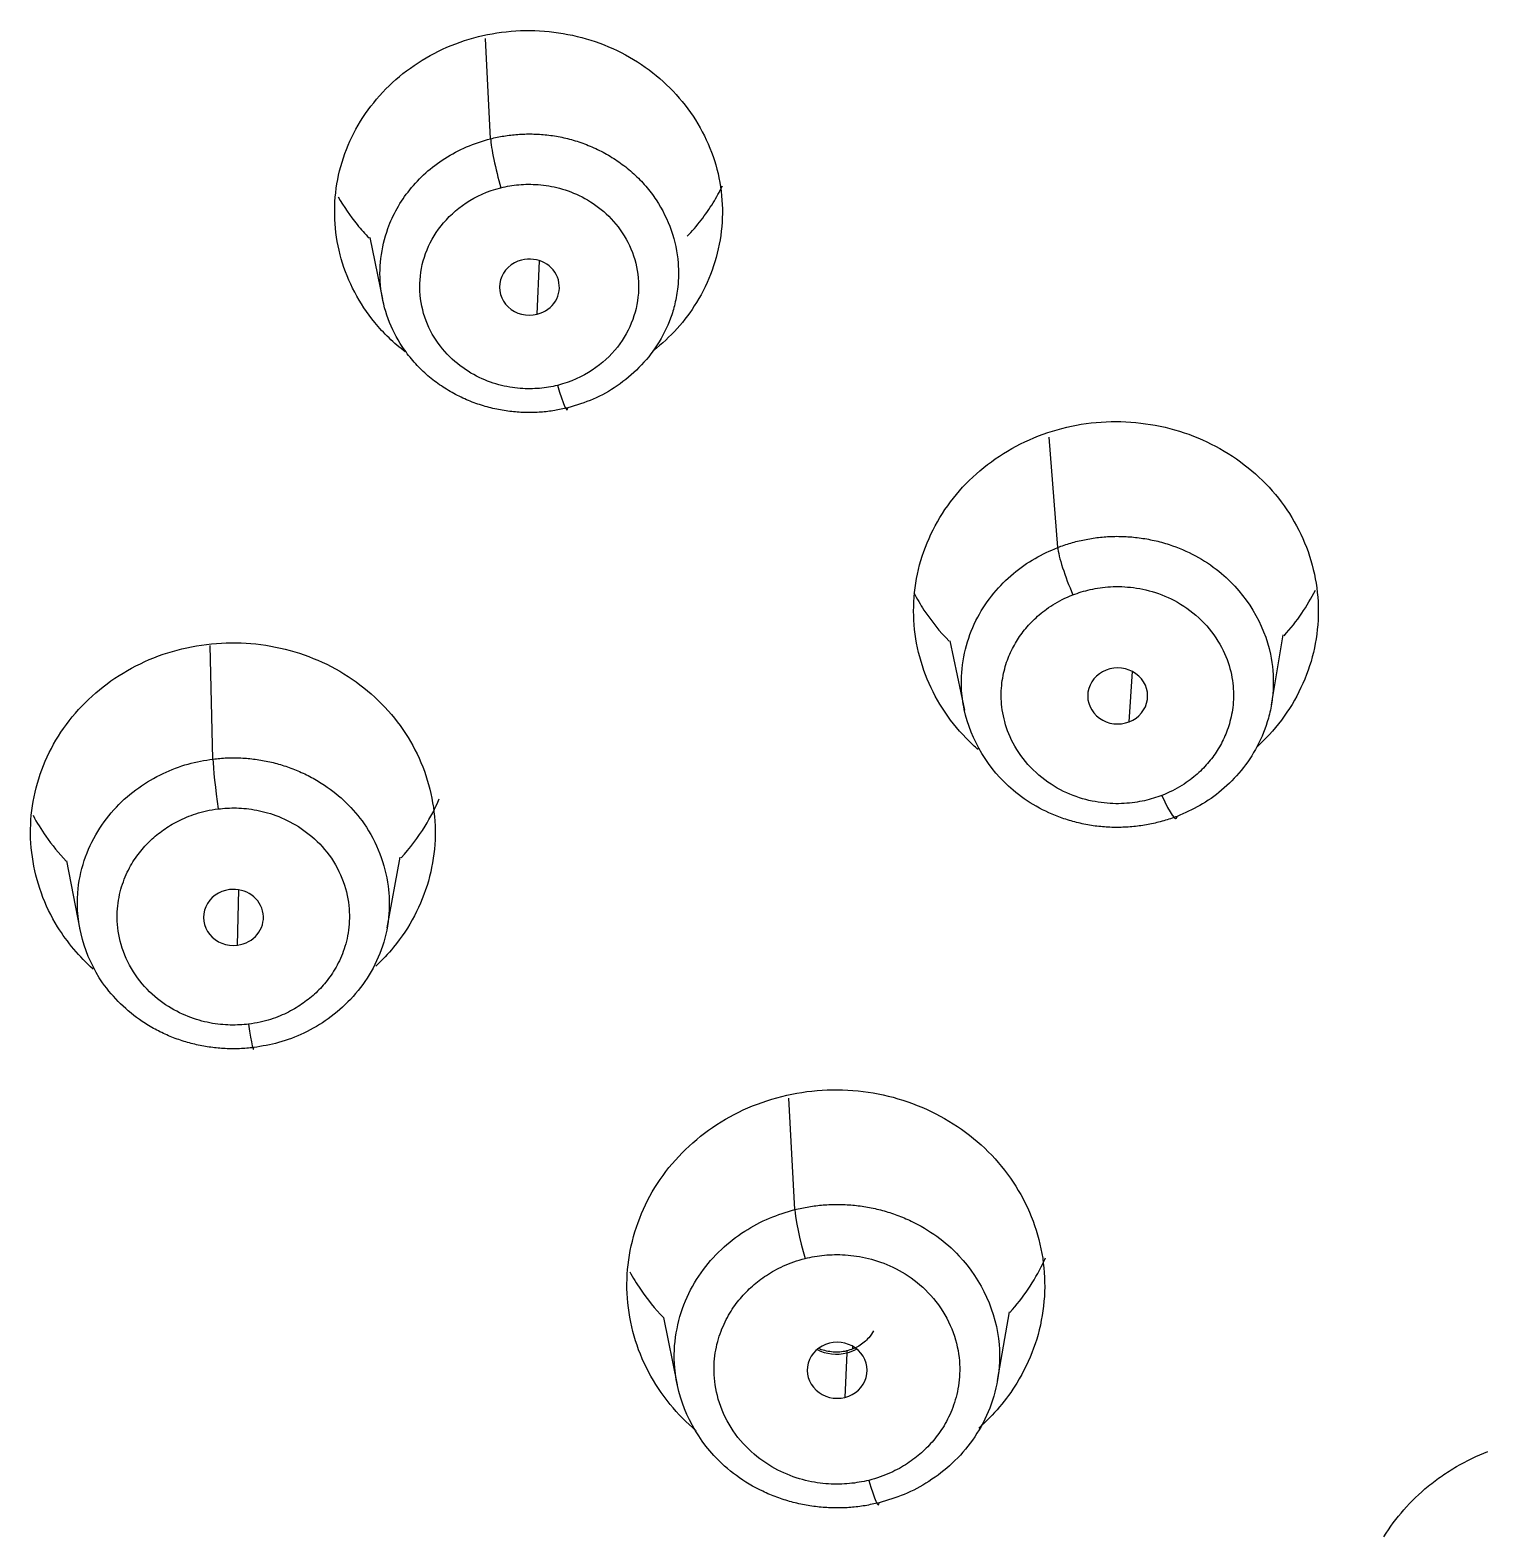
# Model space of a CAD drawing. Extents: x 1777 to 3131, y 3495 to 4487.
# Drawn here: x 2241.83 to 2252.78, y 4077.92 to 4089.23 of the extents above; entities that cross this region are included whole.
import ezdxf

# ---------------------------------------------------------------- set-up
doc = ezdxf.new("R2010")
doc.units = 0
doc.header["$LTSCALE"] = 30
doc.header["$MEASUREMENT"] = 0
doc.layers.add('\\M+5B3DF\\M+5B4E7\\M+5CFDF', color=3, linetype='CONTINUOUS', lineweight=9)

msp = doc.modelspace()

# ---------------------------------------------------------------- linework, layer by layer
at = {"layer": '\\M+5B3DF\\M+5B4E7\\M+5CFDF', "color": 0, "lineweight": -3}
for p, q in [((2245.292, 4088.418), (2245.253, 4089.171)), ((2244.386, 4087.677), (2244.48, 4087.213)), ((2245.641, 4087.101), (2245.659, 4087.502)), ((2249.55, 4085.35), (2249.485, 4086.177)), ((2251.154, 4084.17), (2251.243, 4084.694)), ((2243.207, 4083.762), (2243.185, 4084.614)), ((2248.739, 4084.65), (2248.849, 4084.13)), ((2250.086, 4084.042), (2250.11, 4084.42)), ((2242.107, 4082.998), (2242.208, 4082.482)), ((2244.515, 4082.496), (2244.612, 4083.026)), ((2243.399, 4082.782), (2243.39, 4082.366)), ((2247.576, 4080.381), (2247.531, 4081.218)), ((2246.589, 4079.572), (2246.692, 4079.067)), ((2249.098, 4079.099), (2249.187, 4079.613)), ((2248.009, 4079.356), (2248.008, 4079.338)), ((2247.966, 4079.306), (2247.952, 4078.971))]:
    msp.add_line(p, q, dxfattribs=at)
for centre, major_axis, ratio, start_param, end_param in [((2245.369, 4088.157), (0.073, -0.291), 0.092301, 3.580272, 5.065638), ((2245.583, 4087.304), (-0.225, 0), 0.934348, 4.97464, 8.116233), ((2245.583, 4087.304), (-0.225, 0), 0.934348, 1.833048, 4.97464), ((2245.794, 4086.674), (-0.073, 0.291), 0.092301, 1.924045, 3.440646), ((2249.664, 4085.102), (0.108, -0.28), 0.136474, 3.569258, 5.051436), ((2250, 4084.236), (-0.225, 0), 0.934366, 5.106015, 8.247608), ((2250, 4084.236), (-0.225, 0), 0.934366, 1.964422, 5.106015), ((2243.246, 4083.495), (0.037, -0.298), 0.046549, 3.592008, 5.074186), ((2250.331, 4083.596), (-0.108, 0.28), 0.136474, 1.909843, 3.429632), ((2243.361, 4082.574), (-0.225, 0), 0.934409, 4.843628, 7.985221), ((2243.361, 4082.574), (-0.225, 0), 0.934409, 1.702036, 4.843628), ((2243.474, 4081.88), (-0.037, 0.298), 0.046549, 1.932593, 3.452382), ((2247.653, 4080.121), (0.073, -0.291), 0.092301, 3.586648, 5.065638), ((2247.894, 4079.175), (-0.225, 0), 0.934445, 4.975086, 8.116679), ((2247.894, 4079.175), (-0.225, 0), 0.934445, 1.833493, 4.975086), ((2247.888, 4079.574), (-0.3, -0.005), 0.926447, 1.050947, 1.818526), ((2247.888, 4079.574), (-0.3, -0.005), 0.926447, 1.818526, 2.088507), ((2248.131, 4078.456), (-0.073, 0.291), 0.092301, 1.924045, 3.447022)]:
    msp.add_ellipse(centre, major_axis=major_axis, ratio=ratio, start_param=start_param, end_param=end_param, dxfattribs=at)
for points, knots in [([(2244.651, 4086.818), (2244.566, 4086.883), (2244.488, 4086.958), (2244.306, 4087.18), (2244.22, 4087.344), (2244.146, 4087.601), (2244.13, 4087.691), (2244.118, 4087.868), (2244.121, 4087.957), (2244.145, 4088.134), (2244.167, 4088.222), (2244.228, 4088.39), (2244.267, 4088.471), (2244.411, 4088.704), (2244.538, 4088.84), (2244.841, 4089.057), (2245.014, 4089.137), (2245.2, 4089.184)], [0, 0, 0, 0, 0.103642, 0.103642, 0.282913, 0.282913, 0.372549, 0.372549, 0.462185, 0.462185, 0.551821, 0.551821, 0.641457, 0.641457, 0.820728, 0.820728, 1, 1, 1, 1]), ([(2245.2, 4089.184), (2245.292, 4089.207), (2245.386, 4089.221), (2245.575, 4089.233), (2245.672, 4089.23), (2245.861, 4089.206), (2245.954, 4089.186), (2246.134, 4089.129), (2246.222, 4089.092), (2246.469, 4088.958), (2246.615, 4088.838), (2246.846, 4088.556), (2246.933, 4088.393), (2247.007, 4088.135), (2247.023, 4088.046), (2247.035, 4087.868), (2247.032, 4087.78), (2247.007, 4087.603), (2246.985, 4087.515), (2246.925, 4087.347), (2246.886, 4087.266), (2246.752, 4087.05), (2246.643, 4086.928), (2246.513, 4086.826)], [0, 0, 0, 0, 0.072597, 0.072597, 0.145193, 0.145193, 0.21779, 0.21779, 0.290386, 0.290386, 0.43558, 0.43558, 0.580773, 0.580773, 0.653369, 0.653369, 0.725966, 0.725966, 0.798563, 0.798563, 0.871159, 0.871159, 1, 1, 1, 1]), ([(2244.468, 4087.52), (2244.477, 4087.597), (2244.507, 4087.726), (2244.586, 4087.897), (2244.682, 4088.038), (2244.802, 4088.165), (2244.946, 4088.274), (2245.11, 4088.363), (2245.231, 4088.399), (2245.292, 4088.418)], [0, 0, 0, 0, 0.183029, 0.3127, 0.44497, 0.579837, 0.7173, 0.857355, 1, 1, 1, 1]), ([(2245.292, 4088.418), (2245.325, 4088.425), (2245.392, 4088.44), (2245.496, 4088.452), (2245.604, 4088.455), (2245.716, 4088.448), (2245.829, 4088.43), (2245.942, 4088.4), (2246.055, 4088.358), (2246.165, 4088.303), (2246.27, 4088.236), (2246.369, 4088.156), (2246.459, 4088.063), (2246.614, 4087.859), (2246.707, 4087.592), (2246.703, 4087.365), (2246.697, 4087.306)], [0, 0, 0, 0, 0.047177, 0.09584, 0.145989, 0.197623, 0.250741, 0.305344, 0.36143, 0.418998, 0.478049, 0.538581, 0.600593, 0.664085, 0.911855, 1, 1, 1, 1]), ([(2246.768, 4087.686), (2246.842, 4087.763), (2246.907, 4087.847), (2246.988, 4087.978), (2247.011, 4088.02), (2247.032, 4088.063)], [0, 0, 0, 0, 0.686129, 0.686129, 1, 1, 1, 1]), ([(2244.147, 4087.981), (2244.188, 4087.908), (2244.236, 4087.839), (2244.319, 4087.738), (2244.349, 4087.705), (2244.38, 4087.673)], [0, 0, 0, 0, 0.653584, 0.653584, 1, 1, 1, 1]), ([(2245.872, 4086.398), (2245.839, 4086.391), (2245.772, 4086.376), (2245.668, 4086.364), (2245.56, 4086.361), (2245.449, 4086.368), (2245.336, 4086.386), (2245.222, 4086.416), (2245.11, 4086.457), (2245, 4086.512), (2244.894, 4086.579), (2244.795, 4086.659), (2244.705, 4086.752), (2244.558, 4086.946), (2244.459, 4087.211), (2244.459, 4087.444), (2244.468, 4087.52)], [0, 0, 0, 0, 0.046753, 0.095016, 0.144789, 0.196071, 0.248865, 0.30317, 0.358986, 0.416314, 0.475155, 0.535509, 0.597377, 0.66076, 0.887044, 1, 1, 1, 1]), ([(2246.697, 4087.306), (2246.692, 4087.263), (2246.679, 4087.183), (2246.634, 4087.035), (2246.551, 4086.869), (2246.413, 4086.697), (2246.248, 4086.56), (2246.067, 4086.457), (2245.936, 4086.418), (2245.872, 4086.398)], [0, 0, 0, 0, 0.102171, 0.190676, 0.365481, 0.533813, 0.695674, 0.851069, 1, 1, 1, 1]), ([(2249.406, 4086.187), (2249.498, 4086.223), (2249.593, 4086.25), (2249.787, 4086.286), (2249.888, 4086.295), (2250.087, 4086.295), (2250.185, 4086.285), (2250.38, 4086.249), (2250.477, 4086.222), (2250.751, 4086.115), (2250.921, 4086.009), (2251.201, 4085.747), (2251.314, 4085.589), (2251.428, 4085.332), (2251.457, 4085.241), (2251.496, 4085.059), (2251.506, 4084.967), (2251.506, 4084.781), (2251.496, 4084.687), (2251.458, 4084.505), (2251.429, 4084.417), (2251.314, 4084.157), (2251.203, 4084), (2251.055, 4083.862), (2251.048, 4083.856), (2251.042, 4083.85)], [0, 0, 0, 0, 0.070952, 0.070952, 0.141904, 0.141904, 0.212857, 0.212857, 0.283809, 0.283809, 0.425713, 0.425713, 0.567617, 0.567617, 0.63857, 0.63857, 0.709522, 0.709522, 0.780474, 0.780474, 0.851426, 0.851426, 0.99333, 0.99333, 1, 1, 1, 1]), ([(2248.953, 4083.833), (2248.94, 4083.845), (2248.926, 4083.857), (2248.773, 4084), (2248.66, 4084.158), (2248.546, 4084.415), (2248.517, 4084.506), (2248.478, 4084.688), (2248.468, 4084.78), (2248.468, 4084.966), (2248.478, 4085.06), (2248.516, 4085.242), (2248.545, 4085.331), (2248.66, 4085.59), (2248.771, 4085.747), (2249.053, 4086.01), (2249.22, 4086.115), (2249.406, 4086.187)], [0, 0, 0, 0, 0.018285, 0.018285, 0.214628, 0.214628, 0.312799, 0.312799, 0.410971, 0.410971, 0.509142, 0.509142, 0.607314, 0.607314, 0.803657, 0.803657, 1, 1, 1, 1]), ([(2248.834, 4084.215), (2248.827, 4084.27), (2248.822, 4084.405), (2248.855, 4084.614), (2248.94, 4084.826), (2249.062, 4085.008), (2249.21, 4085.156), (2249.373, 4085.272), (2249.492, 4085.325), (2249.55, 4085.35)], [0, 0, 0, 0, 0.117668, 0.285751, 0.445438, 0.596716, 0.739575, 0.874006, 1, 1, 1, 1]), ([(2249.55, 4085.35), (2249.582, 4085.362), (2249.648, 4085.385), (2249.751, 4085.41), (2249.857, 4085.427), (2249.966, 4085.435), (2250.078, 4085.433), (2250.19, 4085.42), (2250.303, 4085.398), (2250.513, 4085.335), (2250.89, 4085.123), (2251.146, 4084.7), (2251.174, 4084.347), (2251.163, 4084.227), (2251.157, 4084.19)], [0, 0, 0, 0, 0.042684, 0.086072, 0.130163, 0.174957, 0.220454, 0.266653, 0.313553, 0.361155, 0.536945, 0.842044, 0.95064, 1, 1, 1, 1]), ([(2248.47, 4085.009), (2248.493, 4084.965), (2248.569, 4084.836), (2248.664, 4084.718), (2248.735, 4084.646)], [0, 0, 0, 0, 0.332475, 1, 1, 1, 1]), ([(2251.25, 4084.688), (2251.298, 4084.742), (2251.384, 4084.851), (2251.454, 4084.969), (2251.484, 4085.029)], [0, 0, 0, 0, 0.514817, 1, 1, 1, 1]), ([(2242.308, 4082.186), (2242.204, 4082.279), (2242.113, 4082.387), (2241.942, 4082.663), (2241.877, 4082.844), (2241.838, 4083.119), (2241.834, 4083.214), (2241.847, 4083.399), (2241.863, 4083.491), (2241.915, 4083.671), (2241.95, 4083.759), (2242.038, 4083.925), (2242.09, 4084.004), (2242.273, 4084.227), (2242.424, 4084.351), (2242.769, 4084.538), (2242.959, 4084.599), (2243.158, 4084.623)], [0, 0, 0, 0, 0.126847, 0.126847, 0.301478, 0.301478, 0.388793, 0.388793, 0.476108, 0.476108, 0.563424, 0.563424, 0.650739, 0.650739, 0.825369, 0.825369, 1, 1, 1, 1]), ([(2243.158, 4084.623), (2243.258, 4084.635), (2243.357, 4084.638), (2243.554, 4084.626), (2243.654, 4084.611), (2243.846, 4084.562), (2243.939, 4084.53), (2244.117, 4084.448), (2244.203, 4084.398), (2244.439, 4084.228), (2244.573, 4084.085), (2244.771, 4083.764), (2244.836, 4083.584), (2244.875, 4083.308), (2244.879, 4083.214), (2244.866, 4083.028), (2244.85, 4082.937), (2244.799, 4082.757), (2244.763, 4082.669), (2244.676, 4082.502), (2244.623, 4082.424), (2244.522, 4082.3), (2244.478, 4082.253), (2244.431, 4082.209)], [0, 0, 0, 0, 0.078959, 0.078959, 0.157919, 0.157919, 0.236878, 0.236878, 0.315837, 0.315837, 0.473756, 0.473756, 0.631675, 0.631675, 0.710634, 0.710634, 0.789593, 0.789593, 0.868553, 0.868553, 0.947512, 0.947512, 1, 1, 1, 1]), ([(2250.446, 4083.332), (2250.413, 4083.32), (2250.346, 4083.297), (2250.242, 4083.272), (2250.134, 4083.255), (2250.025, 4083.248), (2249.914, 4083.25), (2249.802, 4083.262), (2249.691, 4083.285), (2249.482, 4083.348), (2249.105, 4083.559), (2248.881, 4083.931), (2248.838, 4084.188), (2248.834, 4084.215)], [0, 0, 0, 0, 0.049502, 0.099535, 0.150099, 0.201197, 0.252826, 0.30499, 0.357687, 0.410918, 0.611942, 0.958631, 1, 1, 1, 1]), ([(2251.157, 4084.19), (2251.151, 4084.149), (2251.127, 4084.035), (2251.056, 4083.858), (2250.935, 4083.675), (2250.787, 4083.527), (2250.623, 4083.41), (2250.504, 4083.358), (2250.446, 4083.332)], [0, 0, 0, 0, 0.109188, 0.307671, 0.49599, 0.674149, 0.842151, 1, 1, 1, 1]), ([(2242.192, 4082.757), (2242.192, 4082.757), (2242.198, 4082.84), (2242.231, 4083), (2242.332, 4083.219), (2242.473, 4083.404), (2242.642, 4083.55), (2242.826, 4083.657), (2243.015, 4083.73), (2243.145, 4083.752), (2243.207, 4083.762)], [0, 0, 0, 0, 0.00003, 0.166692, 0.325436, 0.47625, 0.619123, 0.754045, 0.881007, 1, 1, 1, 1]), ([(2243.207, 4083.762), (2243.242, 4083.766), (2243.312, 4083.773), (2243.418, 4083.772), (2243.526, 4083.762), (2243.634, 4083.743), (2243.741, 4083.714), (2243.846, 4083.675), (2243.948, 4083.626), (2244.133, 4083.515), (2244.388, 4083.269), (2244.5, 4082.974), (2244.522, 4082.808)], [0, 0, 0, 0, 0.056682, 0.114299, 0.172849, 0.232333, 0.29275, 0.354099, 0.41638, 0.479592, 0.713032, 1, 1, 1, 1]), ([(2244.619, 4083.02), (2244.687, 4083.094), (2244.795, 4083.236), (2244.876, 4083.393), (2244.906, 4083.464)], [0, 0, 0, 0, 0.559452, 1, 1, 1, 1]), ([(2241.856, 4083.34), (2241.885, 4083.286), (2241.959, 4083.165), (2242.05, 4083.055), (2242.105, 4082.997)], [0, 0, 0, 0, 0.436506, 1, 1, 1, 1]), ([(2243.513, 4081.597), (2243.478, 4081.593), (2243.407, 4081.586), (2243.299, 4081.588), (2243.191, 4081.597), (2243.083, 4081.617), (2242.976, 4081.646), (2242.872, 4081.685), (2242.771, 4081.733), (2242.587, 4081.845), (2242.281, 4082.14), (2242.175, 4082.524), (2242.192, 4082.757)], [0, 0, 0, 0, 0.051639, 0.103832, 0.156581, 0.209884, 0.263743, 0.318159, 0.373131, 0.428661, 0.638365, 1, 1, 1, 1]), ([(2244.522, 4082.808), (2244.531, 4082.739), (2244.536, 4082.586), (2244.49, 4082.36), (2244.389, 4082.141), (2244.248, 4081.957), (2244.08, 4081.81), (2243.896, 4081.703), (2243.706, 4081.629), (2243.576, 4081.607), (2243.513, 4081.597)], [0, 0, 0, 0, 0.119747, 0.265861, 0.405182, 0.537714, 0.663459, 0.782421, 0.8946, 1, 1, 1, 1]), ([(2247.478, 4081.23), (2247.578, 4081.255), (2247.679, 4081.271), (2247.883, 4081.283), (2247.987, 4081.28), (2248.191, 4081.255), (2248.29, 4081.233), (2248.484, 4081.171), (2248.579, 4081.131), (2248.845, 4080.987), (2249.003, 4080.857), (2249.252, 4080.554), (2249.345, 4080.377), (2249.425, 4080.1), (2249.442, 4080.004), (2249.455, 4079.812), (2249.452, 4079.717), (2249.425, 4079.526), (2249.402, 4079.431), (2249.336, 4079.25), (2249.294, 4079.163), (2249.165, 4078.953), (2249.069, 4078.84), (2248.957, 4078.741)], [0, 0, 0, 0, 0.07408, 0.07408, 0.148159, 0.148159, 0.222239, 0.222239, 0.296318, 0.296318, 0.444477, 0.444477, 0.592636, 0.592636, 0.666716, 0.666716, 0.740796, 0.740796, 0.814875, 0.814875, 0.888955, 0.888955, 1, 1, 1, 1]), ([(2246.836, 4078.721), (2246.764, 4078.782), (2246.698, 4078.848), (2246.516, 4079.071), (2246.422, 4079.247), (2246.343, 4079.524), (2246.326, 4079.621), (2246.312, 4079.812), (2246.315, 4079.908), (2246.342, 4080.098), (2246.366, 4080.193), (2246.431, 4080.374), (2246.473, 4080.462), (2246.628, 4080.713), (2246.765, 4080.859), (2247.091, 4081.094), (2247.278, 4081.18), (2247.478, 4081.23)], [0, 0, 0, 0, 0.085735, 0.085735, 0.268588, 0.268588, 0.360015, 0.360015, 0.451441, 0.451441, 0.542868, 0.542868, 0.634294, 0.634294, 0.817147, 0.817147, 1, 1, 1, 1]), ([(2246.674, 4079.194), (2246.674, 4079.194), (2246.667, 4079.281), (2246.675, 4079.453), (2246.745, 4079.696), (2246.863, 4079.908), (2247.016, 4080.084), (2247.192, 4080.221), (2247.38, 4080.322), (2247.512, 4080.362), (2247.576, 4080.381)], [0, 0, 0, 0, 0.000027, 0.166534, 0.325178, 0.475943, 0.618819, 0.753793, 0.880857, 1, 1, 1, 1]), ([(2247.576, 4080.381), (2247.611, 4080.389), (2247.681, 4080.404), (2247.789, 4080.417), (2247.9, 4080.421), (2248.011, 4080.416), (2248.123, 4080.401), (2248.234, 4080.376), (2248.344, 4080.341), (2248.553, 4080.253), (2248.917, 4079.991), (2249.089, 4079.61), (2249.11, 4079.368)], [0, 0, 0, 0, 0.050505, 0.101649, 0.15343, 0.20585, 0.258907, 0.3126, 0.366931, 0.421897, 0.635205, 1, 1, 1, 1]), ([(2246.336, 4079.915), (2246.361, 4079.87), (2246.435, 4079.748), (2246.525, 4079.637), (2246.589, 4079.571)], [0, 0, 0, 0, 0.362643, 1, 1, 1, 1]), ([(2249.191, 4079.609), (2249.29, 4079.72), (2249.383, 4079.857), (2249.452, 4080.003), (2249.458, 4080.018)], [0, 0, 0, 0, 0.90309, 1, 1, 1, 1]), ([(2248.167, 4079.472), (2248.159, 4079.454), (2248.128, 4079.411), (2248.062, 4079.353), (2247.999, 4079.329), (2247.964, 4079.32)], [0, 0, 0, 0, 0.272695, 0.645259, 1, 1, 1, 1]), ([(2249.11, 4079.368), (2249.11, 4079.368), (2249.117, 4079.279), (2249.109, 4079.107), (2249.038, 4078.863), (2248.919, 4078.651), (2248.766, 4078.475), (2248.59, 4078.339), (2248.403, 4078.239), (2248.272, 4078.2), (2248.208, 4078.181)], [0, 0, 0, 0, 0.000019, 0.16746, 0.326699, 0.477739, 0.620586, 0.755243, 0.881713, 1, 1, 1, 1]), ([(2247.976, 4079.323), (2247.943, 4079.314), (2247.876, 4079.306), (2247.803, 4079.32), (2247.766, 4079.333), (2247.761, 4079.335)], [0, 0, 0, 0, 0.453672, 0.926617, 1, 1, 1, 1]), ([(2247.97, 4079.322), (2247.97, 4079.321), (2247.967, 4079.32), (2247.966, 4079.313), (2247.966, 4079.306)], [0, 0, 0, 0, 0.242442, 1, 1, 1, 1]), ([(2248.208, 4078.181), (2248.173, 4078.173), (2248.103, 4078.157), (2247.995, 4078.144), (2247.885, 4078.14), (2247.773, 4078.146), (2247.661, 4078.161), (2247.55, 4078.186), (2247.44, 4078.22), (2247.228, 4078.31), (2246.864, 4078.574), (2246.695, 4078.955), (2246.674, 4079.194)], [0, 0, 0, 0, 0.050529, 0.10168, 0.153454, 0.205853, 0.258876, 0.312524, 0.366798, 0.421698, 0.640953, 1, 1, 1, 1]), ([(2251.998, 4077.925), (2252.043, 4077.997), (2252.143, 4078.132), (2252.265, 4078.25), (2252.349, 4078.319), (2252.366, 4078.332), (2252.4, 4078.358), (2252.453, 4078.396), (2252.507, 4078.431), (2252.619, 4078.496), (2252.697, 4078.533), (2252.779, 4078.565)], [0, 0, 0, 0, 0.25, 0.5, 0.5, 0.5625, 0.5625, 0.625, 0.75, 0.75, 1, 1, 1, 1])]:
    msp.add_open_spline(points, degree=3, knots=knots, dxfattribs=at)
for points in [[(2245.794, 4086.567), (2245.75, 4086.556), (2245.66, 4086.541), (2245.517, 4086.539), (2245.354, 4086.565), (2245.185, 4086.629), (2245.019, 4086.738), (2244.875, 4086.898), (2244.778, 4087.101), (2244.748, 4087.33), (2244.792, 4087.56), (2244.907, 4087.768), (2245.096, 4087.946), (2245.269, 4088.025), (2245.369, 4088.05)], [(2245.369, 4088.05), (2245.412, 4088.061), (2245.503, 4088.076), (2245.646, 4088.078), (2245.809, 4088.052), (2245.979, 4087.989), (2246.145, 4087.879), (2246.288, 4087.719), (2246.385, 4087.516), (2246.415, 4087.287), (2246.37, 4087.057), (2246.256, 4086.849), (2246.066, 4086.671), (2245.894, 4086.592), (2245.794, 4086.567)], [(2249.664, 4084.995), (2249.704, 4085.01), (2249.791, 4085.037), (2249.943, 4085.06), (2250.117, 4085.055), (2250.306, 4085.012), (2250.498, 4084.92), (2250.679, 4084.767), (2250.802, 4084.577), (2250.861, 4084.394), (2250.875, 4084.225), (2250.855, 4084.074), (2250.814, 4083.947), (2250.758, 4083.838), (2250.688, 4083.74), (2250.601, 4083.649), (2250.488, 4083.563), (2250.388, 4083.511), (2250.331, 4083.489)], [(2250.331, 4083.489), (2250.291, 4083.474), (2250.205, 4083.447), (2250.052, 4083.424), (2249.879, 4083.429), (2249.69, 4083.472), (2249.498, 4083.563), (2249.317, 4083.716), (2249.193, 4083.906), (2249.134, 4084.09), (2249.12, 4084.258), (2249.14, 4084.41), (2249.181, 4084.537), (2249.237, 4084.646), (2249.307, 4084.744), (2249.395, 4084.835), (2249.507, 4084.921), (2249.607, 4084.973), (2249.664, 4084.995)], [(2243.474, 4081.773), (2243.431, 4081.768), (2243.34, 4081.762), (2243.187, 4081.777), (2243.021, 4081.824), (2242.85, 4081.911), (2242.689, 4082.045), (2242.557, 4082.237), (2242.49, 4082.45), (2242.484, 4082.642), (2242.517, 4082.808), (2242.578, 4082.95), (2242.653, 4083.063), (2242.738, 4083.155), (2242.832, 4083.232), (2242.942, 4083.299), (2243.074, 4083.355), (2243.185, 4083.381), (2243.246, 4083.388)], [(2243.246, 4083.388), (2243.29, 4083.393), (2243.381, 4083.399), (2243.534, 4083.384), (2243.7, 4083.337), (2243.871, 4083.249), (2244.032, 4083.115), (2244.164, 4082.923), (2244.23, 4082.71), (2244.236, 4082.518), (2244.203, 4082.352), (2244.142, 4082.211), (2244.067, 4082.098), (2243.983, 4082.006), (2243.888, 4081.929), (2243.778, 4081.862), (2243.646, 4081.806), (2243.535, 4081.78), (2243.474, 4081.773)], [(2247.653, 4080.014), (2247.7, 4080.026), (2247.797, 4080.042), (2247.951, 4080.046), (2248.127, 4080.021), (2248.313, 4079.956), (2248.497, 4079.844), (2248.662, 4079.675), (2248.777, 4079.458), (2248.82, 4079.242), (2248.81, 4079.054), (2248.765, 4078.89), (2248.698, 4078.755), (2248.619, 4078.646), (2248.529, 4078.555), (2248.425, 4078.474), (2248.299, 4078.403), (2248.191, 4078.364), (2248.131, 4078.349)], [(2248.131, 4078.349), (2248.084, 4078.338), (2247.987, 4078.321), (2247.833, 4078.317), (2247.657, 4078.342), (2247.471, 4078.407), (2247.288, 4078.519), (2247.123, 4078.687), (2247.007, 4078.904), (2246.964, 4079.121), (2246.973, 4079.309), (2247.018, 4079.473), (2247.086, 4079.608), (2247.165, 4079.717), (2247.255, 4079.809), (2247.359, 4079.889), (2247.486, 4079.96), (2247.593, 4079.999), (2247.653, 4080.014)]]:
    msp.add_open_spline(points, degree=3, dxfattribs=at)

doc.saveas('drawing.dxf')
